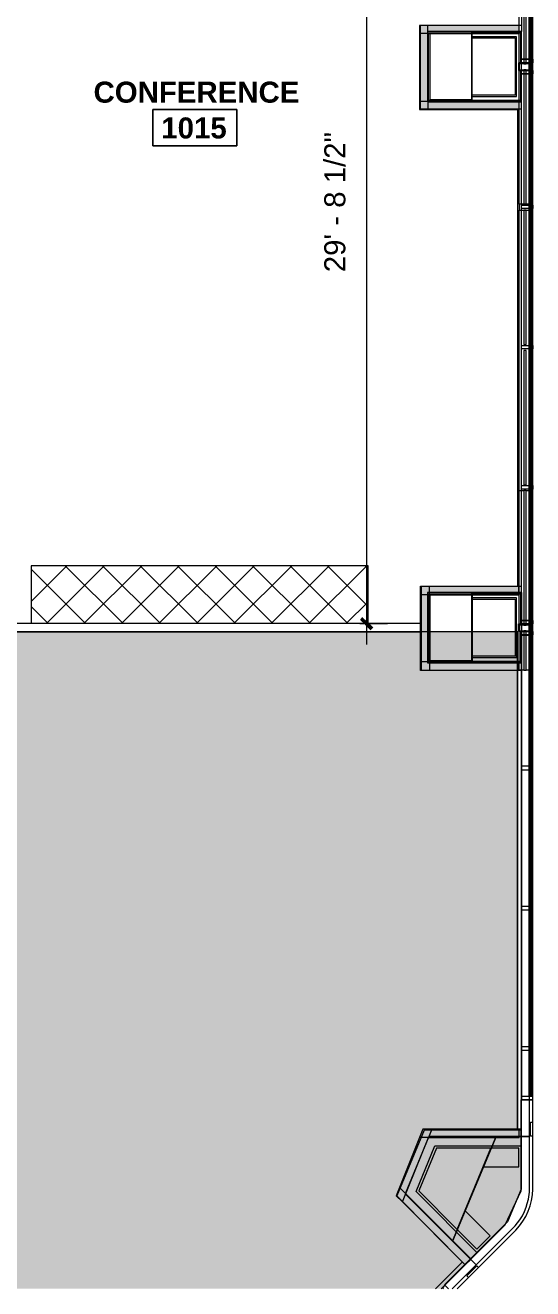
# Model space of a CAD drawing. Header units: inches. Extents: x 4757 to 6810, y 9919 to 10986.
# Drawn here: x 6548 to 6765, y 9919 to 10459 of the extents above; entities that cross this region are included whole.
import ezdxf

# ---------------------------------------------------------------- set-up
doc = ezdxf.new("R2010")
doc.units = ezdxf.units.IN
doc.header["$MEASUREMENT"] = 0
for name, color, linetype, lineweight in [('A-ANNO-DIMS', 211, 'Continuous', 9), ('A-ANNO-DIMS-96', 211, 'Continuous', 9), ('A-AREA-IDEN', 2, 'Continuous', 9), ('A-DETL-GENF', 92, 'Continuous', 9), ('A-DETL-THIN', 151, 'Continuous', 9), ('A-GLAZ-CURT', 52, 'Continuous', 9), ('A-GLAZ-CWMG', 51, 'Continuous', 9), ('A-WALL', 113, 'Continuous', 13), ('A-WALL-PATT', 111, 'Continuous', 13), ('Bb-cor', 7, 'Continuous', 9), ('Bb-mullion', 7, 'Continuous', 9), ('I-WALL', 2, 'Continuous', 9), ('Propidex Polylines', 7, 'Continuous', 9), ('Q-CASE', 31, 'Continuous', 9), ('Rosslyn Plaza North_1777 North Kent St _W632_-09_dwg', 8, 'Continuous', 9)]:
    doc.layers.add(name, color=color, linetype=linetype, lineweight=lineweight)
doc.styles.add('Swis721 Lt BT', font='swissl.ttf', dxfattribs={"height": 9})
doc.styles.add('Swis721 Lt BT_B', font='', dxfattribs={"height": 9})
doc.styles.get('Swis721 Lt BT_B').set_extended_font_data('Swis721 Lt BT', bold=True)
doc.dimstyles.new('OTJ_-_3_32__Linear__1_2__Tolerance', dxfattribs={"dimscale": 12, "dimtxt": 9.497835, "dimasz": 0.375, "dimexe": 0.75, "dimexo": 0.5, "dimgap": 0.5, "dimtad": 1, "dimdec": 1, "dimrnd": 0.5, "dimzin": 3, "dimdsep": 46, "dimlunit": 4, "dimtxsty": 'Swis721 Lt BT', "dimblk1": 'OBLIQUE', "dimblk2": 'OBLIQUE', "dimsah": 1, "dimcen": 0.09, "dimdle": 0.75, "dimazin": 0, "dimtfac": 1, "dimtdec": 4, "dimtix": 1, "dimtmove": 0, "dimatfit": 3, "dimfxl": 1, "dimtvp": 1, "dimfrac": 2, "dimtolj": 1, "dimtzin": 0, "dimarcsym": 2})

# ---------------------------------------------------------------- blocks, each defined once
blk = doc.blocks.new('C-Counter Top - ADJ HEIGHT-7975778-Level XX  CONSTRUCTION')
at = {"layer": 'Q-CASE'}
h = blk.add_hatch(dxfattribs=at)
h.set_pattern_fill('FP_1', color=256, style=0, pattern_type=2)
h.set_pattern_definition([(45, (-6598.213, -10227.79), (-8.012227, 8.012227), []), (135, (-6598.213, -10227.79), (-8.012227, -8.012227), [])])
h.paths.add_polyline_path([(-47.26, -24.75), (96.87, -24.75), (96.87, 0), (-47.26, 0), (-47.26, -9.65)], flags=0)
for p, q in [((96.87, 0), (-47.26, 0)), ((-47.26, 0), (-47.26, -24.75)), ((96.87, -24.75), (96.87, 0))]:
    blk.add_line(p, q, dxfattribs=at)
blk = doc.blocks.new('System Panel - Glazed-7897590-Level XX  CONSTRUCTION')
at = {"layer": 'A-GLAZ-CURT', "lineweight": 13}
for p, q in [((8.375, 0.5), (-8.375, 0.5)), ((-8.375, 0.5), (-8.375, -0.5)), ((8.375, -0.5), (8.375, 0.5)), ((-8.375, -0.5), (8.375, -0.5))]:
    blk.add_line(p, q, dxfattribs=at)
blk = doc.blocks.new('System Panel - Glazed-7897591-Level XX  CONSTRUCTION')
at = {"layer": 'A-GLAZ-CURT', "lineweight": 13}
for p, q in [((28.75, 0.5), (-28.75, 0.5)), ((-28.75, 0.5), (-28.75, -0.5)), ((28.75, -0.5), (28.75, 0.5)), ((-28.75, -0.5), (28.75, -0.5))]:
    blk.add_line(p, q, dxfattribs=at)
blk = doc.blocks.new('Rectangular Mullion - 2_5_ x 5_ rectangular-7897585-Level XX  CONSTRUCTION')
at = {"layer": 'A-GLAZ-CWMG', "lineweight": 20}
for p, q in [((-1.25, 2.5), (1.25, 2.5)), ((-1.25, -2.5), (-1.25, 2.5)), ((1.25, 2.5), (1.25, -2.5)), ((1.25, -2.5), (-1.25, -2.5))]:
    blk.add_line(p, q, dxfattribs=at)
blk = doc.blocks.new('Rectangular Mullion - 2_5_ x 5_ rectangular-7897586-Level XX  CONSTRUCTION')
at = {"layer": 'A-GLAZ-CWMG'}
for p, q in [((6759.67, 10499.91), (6761.67, 10499.91)), ((6759.67, 10458.91), (6759.67, 10499.91)), ((6762.67, 10499.91), (6764.67, 10499.91)), ((6764.67, 10442.41), (6764.67, 10499.91)), ((6759.67, 10442.41), (6759.67, 10455.41))]:
    blk.add_line(p, q, dxfattribs=at)
blk = doc.blocks.new('Rectangular Mullion - 2_5_ x 5_ rectangular-V1-Level XX  CONSTRUCTION')
at = {"layer": 'A-GLAZ-CWMG'}
for p, q in [((6759.67, 10426.41), (6759.67, 10439.91)), ((6764.67, 10382.41), (6764.67, 10439.91)), ((6759.67, 10382.41), (6759.67, 10422.91))]:
    blk.add_line(p, q, dxfattribs=at)
blk = doc.blocks.new('Rectangular Mullion - 2_5_ x 5_ rectangular-V2-Level XX  CONSTRUCTION')
at = {"layer": 'A-GLAZ-CWMG'}
for p, q in [((6759.67, 10259.91), (6761.67, 10259.91)), ((6759.67, 10202.41), (6759.67, 10259.91)), ((6762.67, 10259.91), (6764.67, 10259.91)), ((6764.67, 10202.41), (6764.67, 10259.91))]:
    blk.add_line(p, q, dxfattribs=at)
blk = doc.blocks.new('Rectangular Mullion - 2_5_ x 5_ rectangular-7897587-Level XX  CONSTRUCTION')
at = {"layer": 'A-GLAZ-CWMG'}
for p, q in [((6759.67, 10183.16), (6759.67, 10199.91)), ((6764.67, 10183.16), (6764.67, 10199.91)), ((6761.67, 10183.16), (6759.67, 10183.16)), ((6764.67, 10183.16), (6762.67, 10183.16))]:
    blk.add_line(p, q, dxfattribs=at)
blk = doc.blocks.new('Rosslyn Plaza North_1777 North Kent St _W632_-09_dwg-6954577-Level XX  CONSTRUCTION')
at = {"layer": 'Bb-cor'}
for p, q in [((6765.42, 9961.15), (6765.42, 10681.4)), ((6763.92, 10000.77), (6763.92, 10641.79)), ((6764.17, 10000.77), (6764.17, 10641.79)), ((6764.67, 10000.77), (6764.67, 10641.79)), ((6764.92, 10000.77), (6764.92, 10641.79)), ((6758.92, 10423.03), (6758.92, 10219.03)), ((6764.17, 10198.16), (6763.92, 10198.16)), ((6764.92, 10198.16), (6764.67, 10198.16)), ((6758.92, 10186.3), (6758.92, 9986.4)), ((6748.02, 9979.63), (6760.42, 9979.63)), ((6733.08, 9918.54), (6758.16, 9943.62)), ((6723.87, 9918.54), (6735.35, 9930.02)), ((6726.79, 9918.98), (6727.23, 9918.54))]:
    blk.add_line(p, q, dxfattribs=at)
at = {"layer": 'Bb-cor', "flags": 128}
for points in [[(6760.67, 10643.29), (6760.67, 10456.28), (6758.92, 10456.28)], [(6760.67, 10423.03), (6717.42, 10423.03), (6717.42, 10459.03), (6760.67, 10459.03)], [(6760.67, 10442.92), (6760.67, 10456.29), (6720.42, 10456.29), (6720.42, 10426.29), (6760.67, 10426.29), (6760.67, 10439.67)], [(6760.17, 10439.67), (6760.17, 10426.79), (6720.92, 10426.79), (6720.92, 10455.79), (6760.17, 10455.79), (6760.17, 10442.92)], [(6760.69, 10426.28), (6739.44, 10426.28), (6739.44, 10456.28), (6760.69, 10456.28)], [(6760.67, 10444.42), (6765.42, 10444.42), (6760.67, 10444.42)], [(6760.67, 10204.42), (6765.42, 10204.42), (6760.67, 10204.42), (6760.67, 10438.17), (6765.42, 10438.17), (6760.67, 10438.17)], [(6760.67, 10183.03), (6717.42, 10183.03), (6717.42, 10219.03), (6760.67, 10219.03)], [(6765.42, 10199.67), (6759.29, 10199.67), (6759.29, 10202.92), (6765.42, 10202.92)], [(6760.67, 10000.76), (6760.67, 10198.16), (6765.42, 10198.16), (6760.67, 10198.16), (6760.67, 9999.26), (6760.67, 10186.3)], [(6765.42, 9999.27), (6760.42, 9999.27), (6760.42, 9983.66), (6760.42, 9961.15), (6754.63, 9947.17), (6727.68, 9920.22), (6729.36, 9918.54)], [(6758.92, 9983.65), (6760.42, 9983.65), (6760.42, 9999.27), (6760.67, 9999.27)], [(6765.42, 9983.77), (6764.42, 9983.77), (6764.42, 9989.77), (6765.42, 9989.77)], [(6760.42, 9986.4), (6718.99, 9986.4), (6707.28, 9958.23), (6736.41, 9928.95)], [(6741.55, 9934.09), (6715.53, 9960.1), (6723.63, 9979.66), (6760.42, 9979.66), (6760.42, 9983.66), (6720.96, 9983.66), (6710.82, 9959.16), (6738.72, 9931.26)], [(6737.94, 9923.4), (6737.22, 9924.11), (6741.47, 9928.35), (6742.18, 9927.64)], [(6727.68, 9920.22), (6727.85, 9920.04), (6726.35, 9918.54)]]:
    blk.add_lwpolyline(points, dxfattribs=at)
for points in [[(6739.42, 10455.29), (6721.42, 10455.29), (6721.42, 10427.29), (6739.42, 10427.29)], [(6757.92, 10453.54), (6757.92, 10429.04), (6739.42, 10429.04), (6739.42, 10428.54), (6758.42, 10428.54), (6758.42, 10454.04), (6739.42, 10454.04), (6739.42, 10453.54)], [(6759.29, 10439.67), (6765.42, 10439.67), (6765.42, 10442.92), (6759.29, 10442.92)], [(6720.92, 10186.79), (6720.92, 10215.79), (6760.17, 10215.79), (6760.17, 10202.92), (6760.67, 10202.92), (6760.67, 10216.29), (6720.42, 10216.29), (6720.42, 10186.29), (6760.67, 10186.29), (6760.67, 10199.67), (6760.17, 10199.67), (6760.17, 10186.79)], [(6739.42, 10215.29), (6721.42, 10215.29), (6721.42, 10187.29), (6739.42, 10187.29)], [(6760.69, 10186.28), (6739.44, 10186.28), (6739.44, 10216.28), (6760.69, 10216.28)], [(6739.42, 10189.04), (6739.42, 10188.54), (6758.42, 10188.54), (6758.42, 10214.04), (6739.42, 10214.04), (6739.42, 10213.54), (6757.92, 10213.54), (6757.92, 10189.04)], [(6716.71, 9960.34), (6733.17, 9943.88), (6747.57, 9978.65), (6724.3, 9978.65)], [(6747.62, 9978.66), (6744.3, 9970.66), (6759.42, 9970.66), (6759.42, 9978.66)], [(6736.5, 9951.87), (6733.18, 9943.87), (6741.55, 9935.5), (6747.2, 9941.16)]]:
    blk.add_lwpolyline(points, close=True, dxfattribs=at)
at = {"layer": 'Bb-cor'}
blk.add_arc((6740.65, 9961.14), 24.77, 315.0016, 0.0016, dxfattribs=at)
at = {"layer": 'Bb-mullion'}
blk.add_line((6729.36, 9918.54), (6727.85, 9920.04), dxfattribs=at)
at = {"layer": 'Bb-mullion', "flags": 128}
for points in [[(6760.67, 10444.42), (6765.42, 10444.42), (6765.42, 10442.92), (6760.67, 10442.92)], [(6765.42, 10438.17), (6760.67, 10438.17), (6760.67, 10439.67), (6765.42, 10439.67)], [(6760.67, 10382.04), (6765.42, 10382.04), (6765.42, 10380.54), (6760.67, 10380.54)], [(6760.67, 10322.04), (6765.42, 10322.04), (6765.42, 10320.54), (6760.67, 10320.54)], [(6760.67, 10262.04), (6765.42, 10262.04), (6765.42, 10260.54), (6760.67, 10260.54)], [(6760.67, 10204.42), (6765.42, 10204.42), (6765.42, 10202.92), (6760.67, 10202.92)], [(6765.42, 10198.17), (6760.67, 10198.17), (6760.67, 10199.67), (6765.42, 10199.67)], [(6760.67, 10140.54), (6765.42, 10140.54), (6765.42, 10142.04), (6760.67, 10142.04)], [(6760.67, 10080.54), (6765.42, 10080.54), (6765.42, 10082.04), (6760.67, 10082.04)], [(6760.67, 10020.53), (6765.42, 10020.53), (6765.42, 10022.03), (6760.67, 10022.03)], [(6760.67, 9999.27), (6765.42, 9999.27), (6765.42, 10000.77), (6760.67, 10000.77)]]:
    blk.add_lwpolyline(points, close=True, dxfattribs=at)
blk.add_lwpolyline([(6727.85, 9920.04), (6726.79, 9918.98), (6727.23, 9918.54)], dxfattribs=at)
at = {"layer": 'Propidex Polylines', "flags": 128}
blk.add_lwpolyline([(6731.03, 9918.54), (6741.23, 9928.74), (6731.13, 9938.84), (6749.74, 9983.65), (6763.98, 9983.65), (6763.98, 10658.89), (6749.65, 10658.89), (6731.13, 10703.71), (6741.25, 10713.83), (6532.97, 10922.11), (6522.83, 10911.97), (6478.05, 10930.56), (6478.05, 10944.79), (5082.78, 10944.79), (5082.78, 10930.51), (5037.97, 10912), (5027.88, 10922.09), (4757.33, 10651.54)], dxfattribs=at)
for points in [[(6760.67, 10456.28), (6739.44, 10456.28), (6739.44, 10426.29), (6760.67, 10426.29)], [(6739.48, 10216.27), (6739.48, 10186.29), (6760.67, 10186.29), (6760.67, 10216.27)], [(6763.1, 9954.95), (6763.61, 9956.88), (6763.98, 9959.8), (6763.98, 9983.65), (6749.74, 9983.65), (6731.13, 9938.84), (6741.23, 9928.74), (6757.91, 9945.42), (6759.95, 9948.06), (6760.99, 9949.76), (6761.89, 9951.55), (6762.61, 9953.42)]]:
    blk.add_lwpolyline(points, close=True, dxfattribs=at)
blk = doc.blocks.new('Room Tag - Room Name and Number-3379422-Level XX  CONSTRUCTION')
at = {"layer": 'A-AREA-IDEN'}
for p, q in [((-0.1881, -0.1636), (-0.1881, -0.0018)), ((-0.1881, -0.0018), (0.1869, -0.0018)), ((0.1869, -0.0018), (-0.1881, -0.0018)), ((-0.1881, -0.0018), (-0.1881, -0.1636)), ((0.1869, -0.0018), (0.1869, -0.1636)), ((0.1869, -0.1636), (0.1869, -0.0018)), ((0.1869, -0.1636), (-0.1881, -0.1636)), ((-0.1881, -0.1636), (0.1869, -0.1636))]:
    blk.add_line(p, q, dxfattribs=at)
blk = doc.blocks.new('DIMBLOCK5-Level XX  CONSTRUCTION')
at = {"layer": 'A-ANNO-DIMS-96'}
for p, q in [((6694.33, 10568.54), (6694.33, 10194.04)), ((6691.51, 10559.54), (6703.33, 10559.54)), ((6694.33, 10559.54), (6691.51, 10559.54)), ((6691.51, 10203.04), (6703.33, 10203.04)), ((6694.33, 10203.04), (6691.51, 10203.04))]:
    blk.add_line(p, q, dxfattribs=at)
at = {"layer": 'A-ANNO-DIMS-96', "lineweight": 50}
for p, q in [((6694.33, 10559.54), (6692.08, 10561.79)), ((6694.33, 10559.54), (6696.58, 10557.29)), ((6694.33, 10203.04), (6692.08, 10205.29)), ((6694.33, 10203.04), (6696.58, 10200.79))]:
    blk.add_line(p, q, dxfattribs=at)
at = {"layer": 'A-ANNO-DIMS-96', "color": 0, "insert": (6676.31, 10353.33), "char_height": 9, "width": 67.118, "attachment_point": 1, "rotation": 90, "line_spacing_factor": 1.005062, "style": 'Swis721 Lt BT'}
blk.add_mtext('29\' - 8 1/2"', dxfattribs=at)
blk = doc.blocks.new('_Oblique')
at = {"color": 0, "linetype": 'ByBlock', "lineweight": -2}
blk.add_line((-0.5, -0.5), (0.5, 0.5), dxfattribs=at)

msp = doc.modelspace()

# ---------------------------------------------------------------- hatches: boundary and pattern name
at = {"layer": 'A-DETL-GENF'}
h = msp.add_hatch(color=9, dxfattribs=at)
h.paths.add_polyline_path([(6271.92, 9918.54), (6726.34, 9918.54), (6736.57, 9928.76), (6707, 9958.33), (6718.49, 9986.77), (6758.92, 9986.77), (6758.92, 10183.16), (6717.8, 10183.16), (6717.8, 10199.54), (6515.42, 10199.54), (6515.42, 10186.29), (6485.42, 10186.29), (6485.42, 10199.54), (6274.92, 10199.54), (6274.91, 10186.03), (6247.91, 10186.03), (6247.91, 10097.03), (6128.43, 10097.03), (6128.43, 9969.78), (5729.54, 9969.78), (5729.54, 9940.78), (5591.29, 9940.78), (5591.29, 9969.78), (5246.43, 9969.78), (5246.43, 10221.28), (5194.41, 10221.28), (5194.41, 10426.79), (5045.92, 10426.79), (5045.92, 10455.79), (5058.67, 10455.79), (5058.67, 10666.79), (5045.92, 10666.79), (5045.92, 10695.79), (5058.67, 10695.79), (5058.67, 10696.27), (4933.13, 10821.81), (4757.33, 10646.01), (4757.33, 10304.77), (5178.35, 10304.77), (5178.35, 9918.54), (6248.92, 9918.54)], flags=0)
h.paths.add_polyline_path([(6739.04, 9931.24), (6753.63, 9945.82), (6760.42, 9960.39), (6760.42, 9986.77), (6759.67, 9986.77), (6759.67, 9983.27), (6720.85, 9983.27), (6711.11, 9959.17), (6723.3, 9946.98)], flags=0)
h.paths.add_polyline_path([(6511.92, 9946.29), (6485.42, 9946.29), (6485.42, 9976.29), (6515.42, 9976.29), (6515.42, 9946.29)], flags=0)
h.paths.add_polyline_path([(6245.42, 9946.29), (6245.42, 9976.29), (6275.42, 9976.29), (6275.42, 9946.29), (6248.92, 9946.29)], flags=0)
h.paths.add_polyline_path([(6758.92, 10186.66), (6758.92, 10199.54), (6721.3, 10199.54), (6721.3, 10186.66)], flags=0)
at = {"layer": 'A-WALL-PATT', "lineweight": 9}
for points in [[(6717.05, 10426.41), (6720.55, 10426.41), (6720.55, 10458.91), (6717.05, 10458.91), (6717.05, 10455.41)], [(6759.67, 10455.41), (6759.67, 10458.91), (6720.55, 10458.91), (6720.55, 10455.41)], [(6759.67, 10422.91), (6759.67, 10426.41), (6717.05, 10426.41), (6717.05, 10422.91), (6720.55, 10422.91)], [(6717.8, 10186.66), (6721.3, 10186.66), (6721.3, 10218.91), (6717.8, 10218.91), (6717.8, 10199.54)], [(6759.55, 10215.41), (6759.55, 10218.91), (6721.3, 10218.91), (6721.3, 10215.41)], [(6759.55, 10183.16), (6759.55, 10186.66), (6717.8, 10186.66), (6717.8, 10183.16), (6721.3, 10183.16)], [(6709.69, 9955.64), (6720.85, 9983.27), (6717.08, 9983.27), (6707, 9958.33)], [(6759.67, 9983.27), (6759.67, 9986.77), (6718.49, 9986.77), (6717.08, 9983.27), (6720.85, 9983.27)], [(6736.57, 9928.76), (6739.04, 9931.24), (6711.11, 9959.17), (6709.69, 9955.64)]]:
    msp.add_hatch(color=7, dxfattribs=at).paths.add_polyline_path(points, flags=0)

# ---------------------------------------------------------------- linework, layer by layer
at = {"layer": 'A-DETL-THIN'}
for p, q in [((6758.92, 10199.54), (6274.91, 10199.54)), ((6758.92, 9986.77), (6758.92, 10199.54)), ((6760.42, 9986.77), (6758.92, 9986.77)), ((6760.42, 9960.39), (6760.42, 9986.77)), ((6753.63, 9945.82), (6760.42, 9960.39)), ((6726.34, 9918.54), (6753.63, 9945.82))]:
    msp.add_line(p, q, dxfattribs=at)
at = {"layer": 'A-WALL', "color": 55}
for p, q in [((6720.55, 10426.41), (6720.55, 10458.91)), ((6759.67, 10458.91), (6720.55, 10458.91)), ((6717.05, 10455.41), (6717.05, 10426.41)), ((6720.55, 10455.41), (6759.67, 10455.41)), ((6759.55, 10218.91), (6721.3, 10218.91)), ((6721.3, 10215.41), (6759.55, 10215.41)), ((6717.8, 10199.54), (6717.8, 10186.66)), ((6721.3, 10186.66), (6717.8, 10186.66)), ((6717.08, 9983.27), (6708.42, 9961.86)), ((6720.85, 9983.27), (6717.08, 9983.27)), ((6709.69, 9955.64), (6736.57, 9928.76)), ((6739.04, 9931.24), (6711.11, 9959.17))]:
    msp.add_line(p, q, dxfattribs=at)
at = {"layer": 'A-WALL'}
for p, q in [((6759.67, 10426.41), (6717.05, 10426.41)), ((6720.55, 10422.91), (6759.67, 10422.91)), ((6717.8, 10215.41), (6717.8, 10203.04)), ((6721.3, 10186.66), (6721.3, 10218.91)), ((6709.69, 9955.64), (6720.85, 9983.27)), ((6720.85, 9983.27), (6759.67, 9983.27)), ((6759.67, 9986.77), (6722.27, 9986.77))]:
    msp.add_line(p, q, dxfattribs=at)
at = {"layer": 'I-WALL', "color": 8, "lineweight": 20}
for p, q in [((6720.55, 10458.91), (6717.05, 10458.91)), ((6717.05, 10458.91), (6717.05, 10455.41)), ((6759.67, 10455.41), (6759.67, 10458.91)), ((6717.05, 10426.41), (6717.05, 10422.91)), ((6759.67, 10422.91), (6759.67, 10426.41)), ((6717.05, 10422.91), (6720.55, 10422.91)), ((6721.3, 10218.91), (6717.8, 10218.91)), ((6717.8, 10218.91), (6717.8, 10215.41)), ((6759.55, 10215.41), (6759.55, 10218.91)), ((6717.8, 10203.04), (6717.8, 10199.54)), ((6717.8, 10186.66), (6717.8, 10183.16)), ((6717.8, 10183.16), (6721.3, 10183.16)), ((6759.55, 10183.16), (6759.55, 10186.66)), ((6718.49, 9986.77), (6717.08, 9983.27)), ((6722.27, 9986.77), (6718.49, 9986.77)), ((6759.67, 9983.27), (6759.67, 9986.77)), ((6708.42, 9961.86), (6707, 9958.33)), ((6707, 9958.33), (6709.69, 9955.64)), ((6736.57, 9928.76), (6739.04, 9931.24))]:
    msp.add_line(p, q, dxfattribs=at)
at = {"layer": 'I-WALL', "lineweight": 13}
for p, q in [((6720.55, 10455.41), (6717.05, 10455.41)), ((6720.55, 10426.41), (6720.55, 10422.91)), ((6721.3, 10215.41), (6717.8, 10215.41)), ((6511.92, 10199.54), (6717.8, 10199.54)), ((6717.8, 10203.04), (6517.17, 10203.04)), ((6721.3, 10186.66), (6721.3, 10183.16)), ((6722.27, 9986.77), (6720.85, 9983.27)), ((6708.42, 9961.86), (6711.11, 9959.17))]:
    msp.add_line(p, q, dxfattribs=at)
at = {"layer": 'I-WALL'}
for p, q in [((6759.67, 10259.91), (6759.67, 10379.91)), ((6764.67, 10379.91), (6764.67, 10259.91)), ((6759.55, 10186.66), (6721.3, 10186.66)), ((6721.3, 10183.16), (6759.55, 10183.16))]:
    msp.add_line(p, q, dxfattribs=at)

# ---------------------------------------------------------------- block references
at = {"layer": 'A-AREA-IDEN', "xscale": 95.99999999999994, "yscale": 95.99999999999994, "zscale": 95.99999999999994}
msp.add_blockref('Room Tag - Room Name and Number-3379422-Level XX  CONSTRUCTION', (6621.04, 10423.15), dxfattribs=at)
at = {"layer": 'A-GLAZ-CURT', "rotation": 270}
for name, p in [('System Panel - Glazed-7897591-Level XX  CONSTRUCTION', (6762.17, 10471.16)), ('System Panel - Glazed-7897591-Level XX  CONSTRUCTION', (6762.17, 10411.16)), ('System Panel - Glazed-7897591-Level XX  CONSTRUCTION', (6762.17, 10351.16)), ('System Panel - Glazed-7897591-Level XX  CONSTRUCTION', (6762.17, 10291.16)), ('System Panel - Glazed-7897591-Level XX  CONSTRUCTION', (6762.17, 10231.16)), ('System Panel - Glazed-7897590-Level XX  CONSTRUCTION', (6762.17, 10191.54))]:
    msp.add_blockref(name, p, dxfattribs=at)
at = {"layer": 'A-GLAZ-CWMG'}
for name in ['Rectangular Mullion - 2_5_ x 5_ rectangular-7897586-Level XX  CONSTRUCTION', 'Rectangular Mullion - 2_5_ x 5_ rectangular-V1-Level XX  CONSTRUCTION', 'Rectangular Mullion - 2_5_ x 5_ rectangular-V2-Level XX  CONSTRUCTION', 'Rectangular Mullion - 2_5_ x 5_ rectangular-7897587-Level XX  CONSTRUCTION']:
    msp.add_blockref(name, (0, 0), dxfattribs=at)
at = {"layer": 'A-GLAZ-CWMG', "extrusion": (0, 0, -1), "rotation": 270}
for p in [(-6762.17, 10441.16), (-6762.17, 10381.16), (-6762.17, 10201.16)]:
    msp.add_blockref('Rectangular Mullion - 2_5_ x 5_ rectangular-7897585-Level XX  CONSTRUCTION', p, dxfattribs=at)
at = {"layer": 'Q-CASE'}
msp.add_blockref('C-Counter Top - ADJ HEIGHT-7975778-Level XX  CONSTRUCTION', (6598.21, 10227.79), dxfattribs=at)
at = {"layer": 'Rosslyn Plaza North_1777 North Kent St _W632_-09_dwg', "color": 7}
msp.add_blockref('Rosslyn Plaza North_1777 North Kent St _W632_-09_dwg-6954577-Level XX  CONSTRUCTION', (0, 0), dxfattribs=at)

# ---------------------------------------------------------------- texts
at = {"layer": 'A-AREA-IDEN', "char_height": 9, "attachment_point": 1, "style": 'Swis721 Lt BT_B'}
for s, insert, width in [('CONFERENCE', (6577.66, 10434.86), 104.838), ('1015', (6606.63, 10419.54), 33.936)]:
    msp.add_mtext(s, dxfattribs=dict(at, insert=insert, width=width))

# ---------------------------------------------------------------- dimensions: what is measured, and where the dimension line sits
at = {"layer": 'A-ANNO-DIMS'}
dim = msp.add_linear_dim(base=(6694.33, 10203.04), p1=(6697.51, 10559.54), p2=(6697.51, 10203.04), angle=90, dimstyle='OTJ_-_3_32__Linear__1_2__Tolerance', override={"dimpost": '<>', "dimfxl": 356.503418}, dxfattribs=at)
dim.commit()
dim.dimension.update_dxf_attribs({"geometry": 'DIMBLOCK5-Level XX  CONSTRUCTION', "text_midpoint": (6683.19, 10381.29)})

doc.saveas('drawing.dxf')
